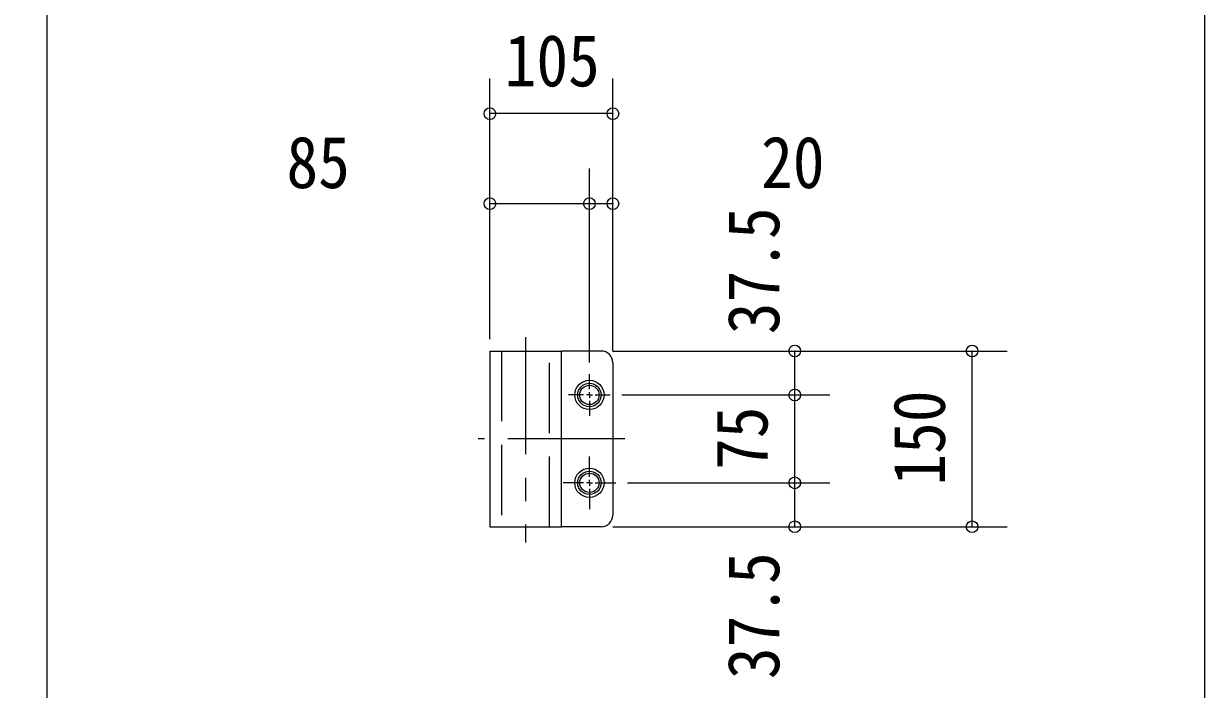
# Model space of a CAD drawing. Units: millimetres at full size, sheet at 1:20. Extents: x -4072 to 3728, y -3418 to 2032.
# Drawn here: x 2719 to 3728, y -476 to 93 of the extents above; entities that cross this region are included whole.
import ezdxf
from ezdxf.enums import TextEntityAlignment as Align

# ---------------------------------------------------------------- set-up
doc = ezdxf.new("R2010")
doc.units = ezdxf.units.MM
doc.header["$LTSCALE"] = 20
doc.header["$PDMODE"] = 32
doc.header["$PDSIZE"] = 10
doc.linetypes.add('CHAIN1', pattern=[8, 5, -1, 1, -1])
doc.linetypes.add('DASHED3', pattern=[4, 3, -1])
for name, color, linetype, lineweight in [('0-0', 7, 'Continuous', 9), ('0-1', 7, 'Continuous', 9), ('0-2', 6, 'Continuous', 9), ('0-5', 7, 'Continuous', 9), ('0-7', 134, 'DASHED3', 9), ('0-9', 4, 'Continuous', 9), ('0-D', 7, 'Continuous', 9), ('0-E', 4, 'CHAIN1', 9)]:
    doc.layers.add(name, color=color, linetype=linetype, lineweight=lineweight)
doc.styles.add('ＭＳ ゴシック', font='')
doc.styles.get('ＭＳ ゴシック').set_extended_font_data('MS Gothic')

msp = doc.modelspace()

# ---------------------------------------------------------------- linework, layer by layer
at = {"layer": '0-0'}
for p in [(3117.59, 15.86), (3222.59, 15.86), (3117.59, -60.95), (3202.59, -60.95), (3222.59, -60.95), (3377.91, -186.75), (3529.34, -186.75), (3377.91, -224.25), (3377.91, -299.25), (3377.91, -336.75), (3529.34, -336.75)]:
    msp.add_point(p, dxfattribs=at)
at = {"layer": '0-1', "color": 5}
msp.add_lwpolyline([(3727.63, 2031.52), (3727.63, -3418.34), (-4072.17, -3418.34), (-4072.17, 2031.52)], close=True, dxfattribs=at)
at = {"layer": '0-2'}
for p, q in [((3117.59, -176.75), (3117.59, 45.86)), ((3222.59, -186.75), (3222.59, 45.86)), ((3222.59, 15.86), (3117.59, 15.86)), ((3117.59, -176.75), (3117.59, -30.95)), ((3202.59, -196.5), (3202.59, -30.95)), ((3202.59, -196.5), (3202.59, -30.95)), ((3222.59, -186.75), (3222.59, -30.95)), ((3117.59, -60.95), (3202.59, -60.95)), ((3202.59, -60.95), (3222.59, -60.95)), ((3222.59, -186.75), (3559.34, -186.75)), ((3222.59, -186.75), (3407.91, -186.75)), ((3377.91, -224.25), (3377.91, -186.75)), ((3529.34, -336.75), (3529.34, -186.75)), ((3230.34, -224.25), (3407.91, -224.25)), ((3230.34, -224.25), (3407.91, -224.25)), ((3377.91, -299.25), (3377.91, -224.25)), ((3235.09, -299.25), (3407.91, -299.25)), ((3235.09, -299.25), (3407.91, -299.25)), ((3377.91, -336.75), (3377.91, -299.25)), ((3222.59, -336.75), (3559.34, -336.75)), ((3222.59, -336.75), (3407.91, -336.75))]:
    msp.add_line(p, q, dxfattribs=at)
at = {"layer": '0-5', "color": 1}
for p, q in [((3727.63, 1011.52), (3727.63, -2813.48)), ((2739.63, -2898.48), (2739.63, 926.52))]:
    msp.add_line(p, q, dxfattribs=at)
at = {"layer": '0-7'}
for p, q in [((3127.59, -186.75), (3127.59, -336.75)), ((3168.59, -336.75), (3168.59, -186.75))]:
    msp.add_line(p, q, dxfattribs=at)
at = {"layer": '0-9'}
for centre in [(3202.59, -224.25), (3202.59, -299.25)]:
    msp.add_circle(centre, 10, dxfattribs=at)
at = {"layer": '0-D'}
for p, q in [((3117.59, -186.75), (3117.59, -336.75)), ((3117.59, -186.75), (3178.59, -186.75)), ((3178.59, -336.75), (3178.59, -186.75)), ((3212.59, -186.75), (3178.59, -186.75)), ((3222.59, -196.75), (3222.59, -326.75)), ((3117.59, -336.75), (3178.59, -336.75)), ((3212.59, -336.75), (3178.59, -336.75))]:
    msp.add_line(p, q, dxfattribs=at)
for centre, radius in [((3202.59, -224.25), 12.5), ((3202.59, -224.25), 8.25), ((3202.59, -299.25), 12.5), ((3202.59, -299.25), 8.25)]:
    msp.add_circle(centre, radius, dxfattribs=at)
for centre, start, end in [((3212.59, -196.75), 0, 90), ((3212.59, -326.75), 270, 0)]:
    msp.add_arc(centre, 10, start, end, dxfattribs=at)
at = {"layer": '0-E'}
for p, q in [((3148.09, -174.89), (3148.09, -350.17)), ((3202.59, -219.25), (3202.59, -206.5)), ((3202.59, -224.25), (3202.59, -221.75)), ((3197.59, -224.25), (3184.84, -224.25)), ((3202.59, -224.25), (3200.09, -224.25)), ((3202.59, -224.25), (3202.59, -226.75)), ((3202.59, -224.25), (3205.09, -224.25)), ((3202.59, -229.25), (3202.59, -242)), ((3207.59, -224.25), (3220.34, -224.25)), ((3232.91, -261.75), (3107.59, -261.75)), ((3202.59, -294.25), (3202.59, -276.75)), ((3197.59, -299.25), (3180.09, -299.25)), ((3202.59, -299.25), (3200.09, -299.25)), ((3202.59, -299.25), (3202.59, -296.75)), ((3202.59, -299.25), (3202.59, -301.75)), ((3202.59, -299.25), (3205.09, -299.25)), ((3207.59, -299.25), (3225.09, -299.25)), ((3202.59, -304.25), (3202.59, -321.75))]:
    msp.add_line(p, q, dxfattribs=at)

# ---------------------------------------------------------------- texts
at = {"layer": '0-2', "color": 7, "style": 'ＭＳ ゴシック', "width": 0.9}
for s, p in [('105', (3130.24, 25.86)), ('85', (2943.9, -60.95)), ('20', (3349.17, -60.95))]:
    msp.add_text(s, height=44.21, dxfattribs=at).set_placement(p, align=Align.BOTTOM_LEFT)
for s, p in [('37.5', (3377.91, -172.41)), ('150', (3519.34, -301.6)), ('75', (3367.91, -288.29)), ('37.5', (3377.91, -466.8))]:
    msp.add_text(s, height=44.21, rotation=90, dxfattribs=at).set_placement(p, align=Align.BOTTOM_LEFT)

doc.saveas('drawing.dxf')
